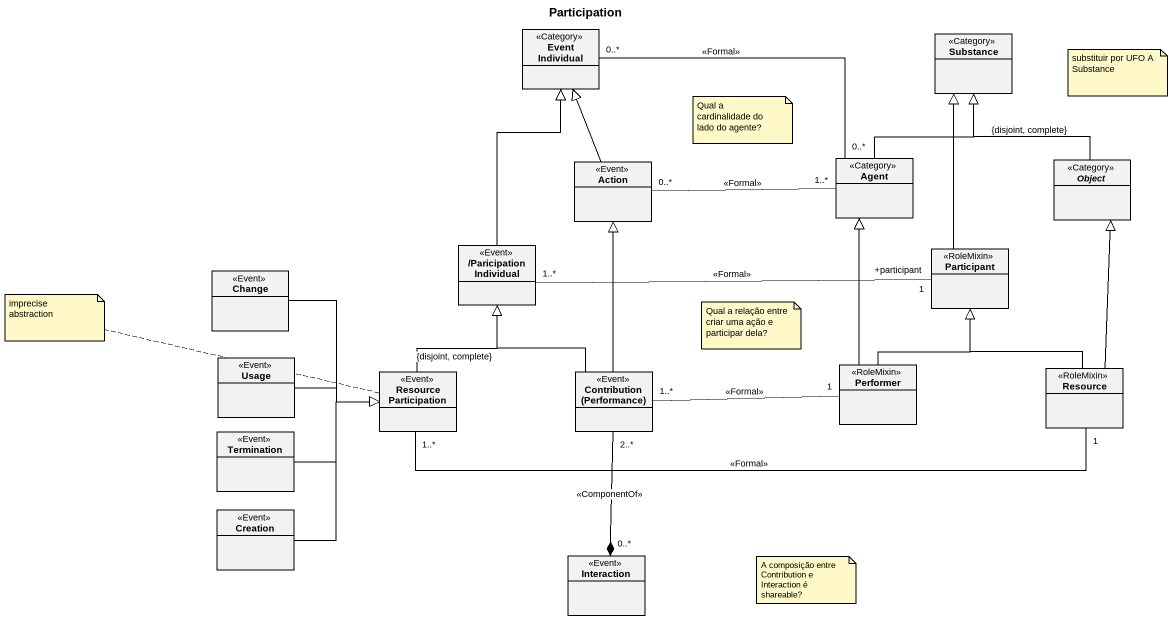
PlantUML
@startuml
title Participation
hide circle
hide empty members
class "Event Individual" as Event_Individual <<Category>>
class Substance <<Category>>
class "Action" as Action_ <<Event>>
class "Agent" as Agent_ <<Category>>
abstract class "Object" as Object_ <<Category>>
class "/Paricipation Individual" as Paricipation_Individual <<Event>>
class "Participant" as Participant_ <<RoleMixin>>
class Change <<Event>>
class Usage <<Event>>
class Performer <<RoleMixin>>
class "Resource Participation" as Resource_Participation <<Event>>
class "Contribution (Performance)" as Contribution_Performance <<Event>>
class Resource <<RoleMixin>>
class Termination <<Event>>
class Creation <<Event>>
class Interaction <<Event>>
Action_ -up-|> Event_Individual
Agent_ "0..*" -left- "0..*" Event_Individual : <<Formal>>
Agent_ -up-|> Substance
Agent_ "1..*" -left- "0..*" Action_ : <<Formal>>
Object_ -up-|> Substance : {disjoint, complete}
Paricipation_Individual -up-|> Event_Individual
Paricipation_Individual "1..*" -right- "+participant\n1" Participant_ : <<Formal>>
Participant_ -up-|> Substance
Change --|> Resource_Participation
Usage -right-|> Resource_Participation
Performer -up-|> Agent_
Performer -up-|> Participant_
Resource_Participation -up-|> Paricipation_Individual : {disjoint, complete}
Resource_Participation "1..*" -right- "1" Resource : <<Formal>>
Contribution_Performance -up-|> Action_
Contribution_Performance -up-|> Paricipation_Individual
Contribution_Performance "1..*" -right- "1" Performer : <<Formal>>
Resource -up-|> Object_
Resource -up-|> Participant_
Termination -right-|> Resource_Participation
Creation -up-|> Resource_Participation
Interaction "0..*" *-up- "2..*" Contribution_Performance : <<ComponentOf>>
note as N1
  substituir por UFO A Substance
end note
note as N2
  Qual a cardinalidade do lado do agente?
end note
note left of Resource_Participation : imprecise abstraction
note as N4
  Qual a relação entre criar uma ação e participar dela?
end note
note as N5
  A composição entre Contribution e Interaction é shareable?
end note
@enduml
